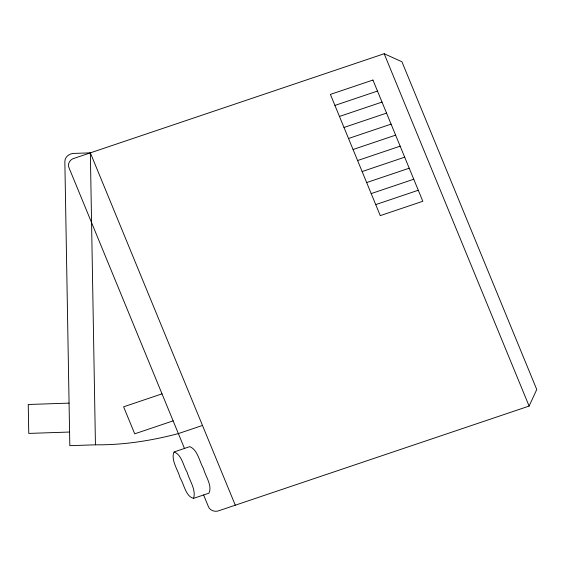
<?xml version="1.0" encoding="UTF-8"?>
<svg xmlns="http://www.w3.org/2000/svg" width="565" height="565" viewBox="0 0 565 565"><rect width="100%" height="100%" fill="white"/><g stroke="black" fill="none" stroke-linecap="round" stroke-linejoin="round"><path stroke-width="0.85" d="M203.612 494.975L208.104 505.894C209.53 510.767 215.322 512.483 219.672 510.463L529.108 406.073L536.75 389.497L401.927 61.74L384.172 53.739L74.735 158.129C70.124 159.012 66.783 164.062 69.29 168.448L184.465 448.426M193.555 498.323C185.715 496.677 184.021 483.986 180.143 477.955C177.947 469.812 170.849 460.44 173.872 452.021C181.761 454.239 183.272 466.061 187.206 472.439C189.473 480.61 196.359 489.848 193.562 498.365L208.93 493.181C212.624 485.589 205.307 476.133 203.457 468.519C199.367 461.527 197.821 449.924 189.776 446.632L174.352 451.859M334.925 105.422L377.484 91.064M339.459 116.447L382.018 102.088M343.993 127.464L386.552 113.106M348.527 138.489L391.086 124.13M353.061 149.506L395.613 135.148M357.596 160.531L400.147 146.173M362.123 171.548L404.681 157.19M366.657 182.566L409.215 168.215M371.191 193.59L413.75 179.232M375.725 204.608L418.284 190.25M162.021 393.861L123.608 406.821L134.717 433.828L173.123 420.868M202.482 425.459L178.363 433.595C151.335 440.735 123.445 445.1 95.443 444.817L69.813 445.672L64.855 161.696A9.047 7.966 -5.1 0 1 73.754 153.419L90.351 152.861L235.287 505.195M69.071 403.12L28.25 404.491L28.751 433.411L69.573 432.041M384.172 53.739L529.108 406.073M90.351 152.861L95.443 444.817M372.949 80.046L330.391 94.404L380.259 215.632L422.818 201.274L372.949 80.046"/></g></svg>
